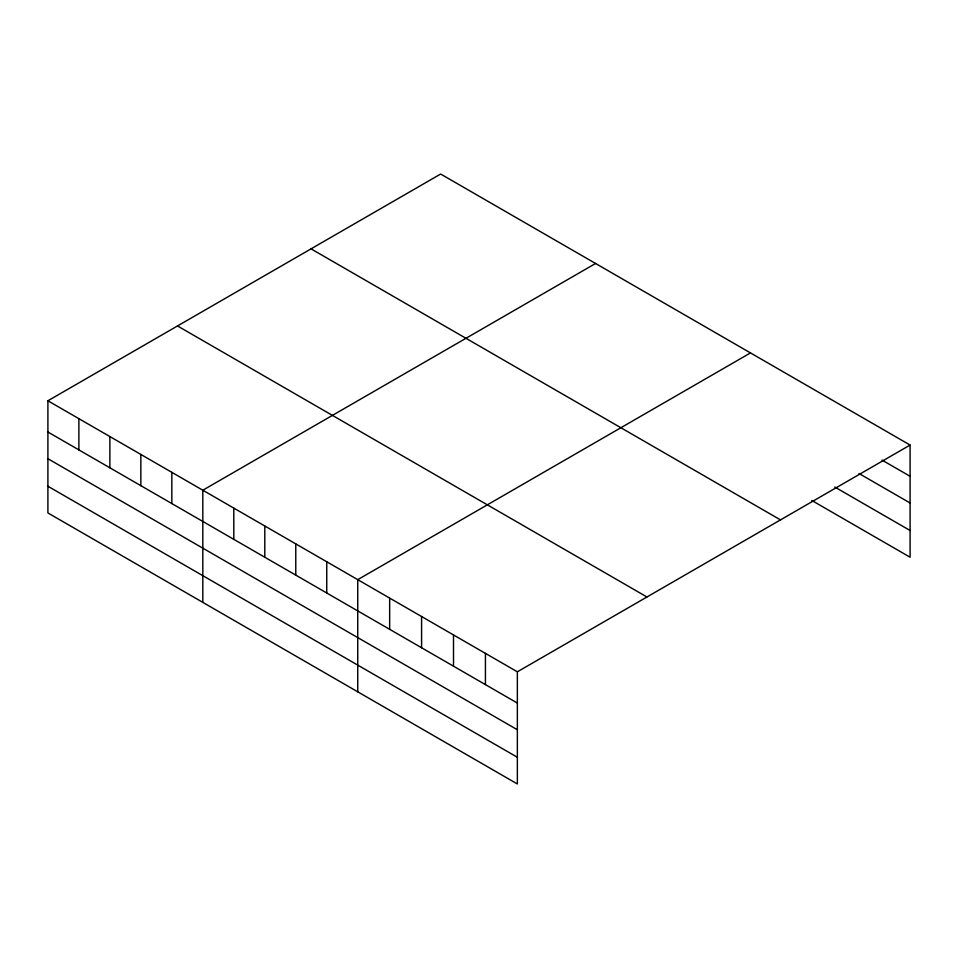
<?xml version="1.0" encoding="UTF-8"?>
<svg xmlns="http://www.w3.org/2000/svg" width="958" height="958" viewBox="0 0 958 958"><rect width="100%" height="100%" fill="white"/><g stroke="black" fill="none" stroke-linecap="round" stroke-linejoin="round"><path stroke-width="1.44" d="M47.9 400.779L517.356 671.809L517.356 783.967L47.9 512.937L47.9 400.779L440.644 174.033L910.1 445.063L910.1 557.221L811.773 500.459M595.565 263.474L202.821 490.221L202.821 602.378M750.485 352.915L357.741 579.662L357.741 691.82M517.356 671.809L910.1 445.063M882.007 460.079L910.1 476.294M859.027 473.515L910.1 502.998M834.765 487.023L910.1 530.516M311.039 248.852L780.495 519.895M177.505 325.948L646.961 596.99M47.9 432.01L517.356 703.052M47.9 458.714L517.356 729.756M47.9 486.233L517.356 757.263M485.431 653.38L485.431 684.611M453.505 634.95L453.505 666.181M421.58 616.521L421.58 647.752M389.655 598.091L389.655 629.322M326.75 561.771L326.75 593.002M295.771 543.881L295.771 575.123M264.791 526.002L264.791 557.233M233.8 508.111L233.8 539.342M171.829 472.33L171.829 503.561M140.85 454.439L140.85 485.682M109.871 436.561L109.871 467.791M78.879 418.67L78.879 449.901"/></g></svg>
